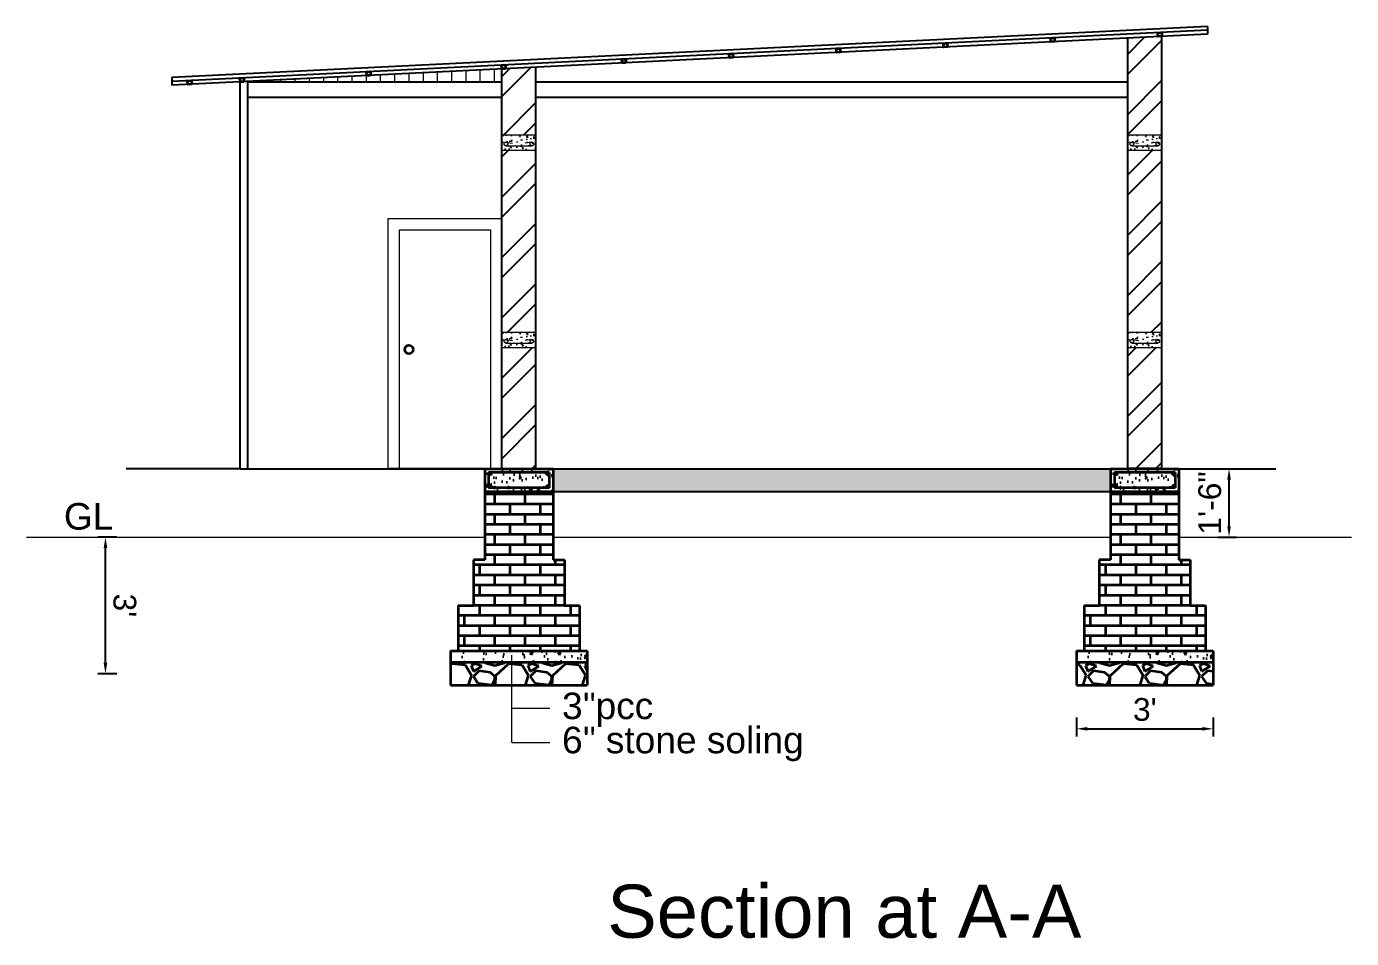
# Model space of a CAD drawing. Header units: inches. Extents: x 376358 to 406049, y -63575 to -53607.
# Drawn here: x 402790.9 to 403140.2, y -60861.9 to -60621.5 of the extents above; entities that cross this region are included whole.
import ezdxf

# ---------------------------------------------------------------- set-up
doc = ezdxf.new("R2010")
doc.units = ezdxf.units.IN
doc.header["$LTSCALE"] = 2
doc.header["$MEASUREMENT"] = 0
doc.header["$PDMODE"] = 34
doc.layers.get('0').update_dxf_attribs({"linetype": 'CONTINUOUS'})
doc.layers.get('DEFPOINTS').update_dxf_attribs({"color": 141, "linetype": 'CONTINUOUS'})
for name, color, linetype, lineweight in [('door', 20, 'CONTINUOUS', 35), ('steps', 253, 'CONTINUOUS', 20), ('WALL - A', 1, 'CONTINUOUS', 40)]:
    doc.layers.add(name, color=color, linetype=linetype, lineweight=lineweight)
doc.styles.add('Lettring Text', font='arial.ttf')
doc.styles.get("Standard").update_dxf_attribs({"font": 'ARIALN.TTF'})
doc.dimstyles.new('Copy of Standard', dxfattribs={"dimtxt": 6, "dimasz": 2.875, "dimexe": 2, "dimexo": 4, "dimgap": 2, "dimtad": 1, "dimdec": 0, "dimrnd": 1, "dimzin": 0, "dimdsep": 46, "dimlunit": 4, "dimtxsty": 'Lettring Text', "dimcen": 0.1, "dimclrd": 7, "dimclre": 7, "dimclrt": 7, "dimazin": 0, "dimtfac": 0.645, "dimtdec": 0, "dimtmove": 1, "dimatfit": 0, "dimfxl": 3, "dimfxlon": 1, "dimtfillclr": 256, "dimtolj": 1, "dimtzin": 0, "dimlwd": -1, "dimlwe": -1, "dimarcsym": 2})
pattern_1 = [(228.0127875, (41875.1368, -30007.2372), (-120, -135), [2.01804, -199.7863207]), (184.96974073, (41873.78685, -30008.7372), (180, 15), [3.46302, -342.8388714]), (132.51044708, (41870.3368, -30009.0372), (150, -165), [2.44182, -241.74048894]), (267.273689, (41864.48685, -30012.7872), (15, 300), [3.15357, -312.2033706]), (292.83365418, (41864.33685, -30015.9372), (-75, 180), [3.092325, -306.1405969]), (357.273689, (41865.53685, -30018.7872), (-300, 15), [3.15357, -312.2033706]), (37.69424047, (41868.68685, -30018.93717), (-195, -150), [4.170435, -412.87272823]), (72.25532837, (41871.98685, -30016.38717), (105, 330), [3.93732, -389.79482245]), (121.42956562, (41873.18685, -30012.6372), (-120, 195), [3.16425, -313.26109665]), (175.2363583, (41871.5368, -30009.9372), (165, -15), [3.61248, -177.0114387]), (222.3974378, (41867.93685, -30009.63717), (-180, -165), [4.67172, -462.5006251]), (138.81407483, (41879.3368, -30012.9372), (-105, 90), [1.594515, -157.8576722]), (171.4692344, (41878.13685, -30011.8872), (195, -30), [3.033555, -300.32267124]), (225, (41875.137, -30011.437), (-2e-15, -15), [2.121315, -19.09188844]), (203.1985905, (41874.0868, -30009.6372), (75, 30), [1.14237, -113.0942266]), (291.8014095, (41873.0368, -30010.0872), (-15, 45), [1.615545, -79.1619271]), (30.9637565, (41873.6368, -30011.5872), (45, 30), [2.623935, -84.8403434]), (161.5650512, (41875.887, -30010.237), (30, -15), [1.897365, -45.5367999]), (16.38954033, (41864.33685, -30010.0872), (150, 45), [2.658, -263.1426772]), (70.34617594, (41866.8868, -30009.3372), (-60, -165), [2.229915, -220.7611162]), (293.1985905, (41875.8868, -30007.2372), (-30, 75), [2.284725, -111.9518716]), (343.61045967, (41876.78685, -30009.3372), (-150, 45), [2.658, -263.1426772]), (339.4439548, (41864.3368, -30019.3872), (-75, 30), [2.5632, -125.5968562]), (294.77514057, (41866.7368, -30020.2872), (-75, 165), [2.14767, -212.61964595]), (66.8014095, (41876.0368, -30022.2372), (30, 75), [2.284725, -111.9518716]), (17.35402464, (41876.93685, -30020.1372), (-195, -60), [2.514465, -248.9313542]), (69.4439548, (41868.6868, -30022.2372), (-30, -75), [1.2816, -126.8784562]), (101.3099325, (41875.1368, -30022.2372), (-15, 60), [0.76485, -75.7204427]), (165.9637565, (41874.987, -30021.487), (45, -15), [3.092325, -58.7542594]), (186.00900596, (41871.98685, -30020.7372), (150, 15), [2.86575, -283.7088476]), (303.6900675, (41873.637, -30012.937), (-15, 30), [2.16333, -51.91993913]), (353.15722659, (41874.83685, -30014.73717), (255, -30), [3.77691, -373.91343936]), (60.9453959, (41878.5868, -30015.1872), (-60, -105), [1.54434, -152.8901121]), (90, (41879.337, -30013.837), (-15, 15), [0.9, -14.1]), (120.25643716, (41871.6868, -30020.2872), (60, -105), [2.08386, -206.30279984]), (48.0127875, (41870.6368, -30018.4872), (120, 135), [4.03608, -197.7682807]), (0, (41873.337, -30015.487), (15, 15), [3.9, -11.1]), (325.30484647, (41877.2368, -30015.4872), (150, -105), [2.37171, -234.7991145]), (254.0546041, (41879.1868, -30016.8372), (-15, -60), [2.18403, -107.01761834]), (207.64597536, (41878.58685, -30018.9372), (-285, -150), [3.555975, -352.04211273]), (175.42607874, (41875.43685, -30020.58717), (-195, 15), [3.761985, -372.4361011])]
pattern_2 = [(50, (338592.504, 55774.1176), (5.73808146, -0.50201708), [0.6, -6.6]), (355, (338592.504, 55774.1176), (-1.11001067, 6.01753707), [0.48, -5.28]), (100.4514, (338592.982, 55774.076), (4.62807505, 5.51551634), [0.50992152, -5.6091369]), (46.1842, (338592.504, 55775.7176), (8.5379284, -1.3241521), [0.9, -9.9]), (96.6356, (338593.2155, 55775.607), (7.47730164, 7.79294297), [0.7648823, -8.413704]), (351.1842, (338592.504, 55775.718), (7.47729556, 7.7929488), [0.72, -7.92]), (21, (338593.304, 55775.3176), (4.77525642, -3.22095113), [0.6, -6.6]), (326, (338593.304, 55775.3176), (1.94652266, 5.80120036), [0.48, -5.28]), (71.4514, (338593.702, 55775.049), (6.72178103, 2.58024397), [0.50992152, -5.6091369]), (37.5, (338592.504, 55774.1176), (0.097278843, 2.66315083), [0, -5.216, 0, -5.36, 0, -5.3]), (7.5, (338592.504, 55774.1176), (2.1045563, 3.155293695), [0, -3.056, 0, -5.096, 0, -2.02]), (327.5, (338590.72, 55774.1176), (4.27057949, -0.180438974), [0, -2, 0, -6.24, 0, -8.28]), (317.5, (338589.92, 55774.1176), (4.66548935, 0.80083986), [0, -2.6, 0, -4.144, 0, -5.88])]
pattern_3 = [(50, (338757.504, 55774.1176), (5.73808146, -0.50201708), [0.6, -6.6]), (355, (338757.504, 55774.1176), (-1.11001067, 6.01753707), [0.48, -5.28]), (100.4514, (338757.982, 55774.076), (4.62807505, 5.51551634), [0.50992152, -5.6091369]), (46.1842, (338757.504, 55775.7176), (8.5379284, -1.3241521), [0.9, -9.9]), (96.6356, (338758.2155, 55775.607), (7.47730164, 7.79294297), [0.7648823, -8.413704]), (351.1842, (338757.504, 55775.718), (7.47729556, 7.7929488), [0.72, -7.92]), (21, (338758.304, 55775.3176), (4.77525642, -3.22095113), [0.6, -6.6]), (326, (338758.304, 55775.3176), (1.94652266, 5.80120036), [0.48, -5.28]), (71.4514, (338758.702, 55775.049), (6.72178103, 2.58024397), [0.50992152, -5.6091369]), (37.5, (338757.504, 55774.1176), (0.097278843, 2.66315083), [0, -5.216, 0, -5.36, 0, -5.3]), (7.5, (338757.504, 55774.1176), (2.1045563, 3.155293695), [0, -3.056, 0, -5.096, 0, -2.02]), (327.5, (338755.72, 55774.1176), (4.27057949, -0.180438974), [0, -2, 0, -6.24, 0, -8.28]), (317.5, (338754.92, 55774.1176), (4.66548935, 0.80083986), [0, -2.6, 0, -4.144, 0, -5.88])]

# ---------------------------------------------------------------- blocks, each defined once
blk = doc.blocks.new('*D1362')
at = {"color": 7, "transparency": 16777216}
for p, q in [((402814.75, -60756.11), (402809.75, -60756.11)), ((402811.75, -60789.23), (402811.75, -60758.99)), ((402814.75, -60792.11), (402809.75, -60792.11))]:
    blk.add_line(p, q, dxfattribs=at)
at = {"color": 7, "linetype": 'ByBlock', "transparency": 16777216}
for points in [[(402812.23, -60758.99), (402811.27, -60758.99), (402811.75, -60756.11)], [(402812.23, -60789.23), (402811.27, -60789.23), (402811.75, -60792.11)]]:
    blk.add_solid(points, dxfattribs=at)
at = {"layer": 'DEFPOINTS', "color": 0, "linetype": 'ByBlock', "transparency": 16777216}
for p in [(402811.75, -60756.11), (402902.75, -60756.11), (402902.75, -60792.1)]:
    blk.add_point(p, dxfattribs=at)
at = {"color": 7, "linetype": 'ByBlock', "lineweight": 5, "transparency": 16777216, "insert": (402816.82, -60774.11), "char_height": 6, "attachment_point": 5, "rotation": 270.0012, "style": 'Lettring Text'}
blk.add_mtext("\\A1;3'", dxfattribs=at)
blk = doc.blocks.new('*D1364')
at = {"color": 7, "transparency": 16777216}
for p, q in [((403104.96, -60738.1), (403109.96, -60738.1)), ((403107.96, -60753.24), (403107.96, -60740.98)), ((403104.96, -60756.11), (403109.96, -60756.11))]:
    blk.add_line(p, q, dxfattribs=at)
at = {"color": 7, "linetype": 'ByBlock', "transparency": 16777216}
for points in [[(403107.48, -60740.98), (403108.44, -60740.98), (403107.96, -60738.1)], [(403107.48, -60753.24), (403108.44, -60753.24), (403107.96, -60756.11)]]:
    blk.add_solid(points, dxfattribs=at)
at = {"layer": 'DEFPOINTS', "color": 0, "linetype": 'ByBlock', "transparency": 16777216}
for p in [(403094.75, -60738.1), (403107.96, -60738.1), (403094.75, -60756.11)]:
    blk.add_point(p, dxfattribs=at)
at = {"color": 7, "linetype": 'ByBlock', "lineweight": 5, "transparency": 16777216, "insert": (403102.9, -60747.11), "char_height": 6, "attachment_point": 5, "rotation": 90, "style": 'Lettring Text'}
blk.add_mtext('\\A1;1\'-6"', dxfattribs=at)
blk = doc.blocks.new('*D1363')
at = {"color": 7, "transparency": 16777216}
for p, q in [((403067.75, -60803.64), (403067.75, -60808.64)), ((403070.63, -60806.64), (403100.88, -60806.64)), ((403103.75, -60803.64), (403103.75, -60808.64))]:
    blk.add_line(p, q, dxfattribs=at)
at = {"color": 7, "linetype": 'ByBlock', "transparency": 16777216}
for points in [[(403070.63, -60806.16), (403070.63, -60807.12), (403067.75, -60806.64)], [(403100.88, -60806.16), (403100.88, -60807.12), (403103.75, -60806.64)]]:
    blk.add_solid(points, dxfattribs=at)
at = {"layer": 'DEFPOINTS', "color": 0, "linetype": 'ByBlock', "transparency": 16777216}
for p in [(403067.75, -60792.1), (403103.75, -60792.1), (403103.75, -60806.64)]:
    blk.add_point(p, dxfattribs=at)
at = {"color": 7, "linetype": 'ByBlock', "lineweight": 5, "transparency": 16777216, "insert": (403085.75, -60801.57), "char_height": 6, "attachment_point": 5, "style": 'Lettring Text'}
blk.add_mtext("\\A1;3'", dxfattribs=at)

msp = doc.modelspace()

# ---------------------------------------------------------------- hatches: boundary and pattern name
at = {"linetype": 'ByBlock', "lineweight": 5}
h = msp.add_hatch(dxfattribs=at)
h.set_pattern_fill('AR-CONC', scale=0.5, style=0)
h.set_pattern_definition([(50, (356677.3257, 8153.6466), (3.58630091, -0.31376067), [0.375, -4.125]), (355, (356677.3257, 8153.6466), (-0.69375667, 3.76096067), [0.3, -3.3]), (100.4514, (356677.6245, 8153.6204), (2.89254691, 3.44719771), [0.31870095, -3.50571056]), (46.1842, (356677.3257, 8154.6466), (5.33620524, -0.82759507), [0.5625, -6.1875]), (96.6356, (356677.7703, 8154.5776), (4.67331353, 4.87058935), [0.47805144, -5.258565]), (351.1842, (356677.3257, 8154.6466), (4.67330973, 4.870593), [0.45, -4.95]), (21, (356677.8257, 8154.3966), (2.98453526, -2.01309445), [0.375, -4.125]), (326, (356677.8257, 8154.3966), (1.21657666, 3.62575023), [0.3, -3.3]), (71.4514, (356678.0744, 8154.2288), (4.20111314, 1.61265248), [0.31870095, -3.50571056]), (37.5, (356677.3257, 8153.6466), (0.060799277, 1.66446927), [0, -3.26, 0, -3.35, 0, -3.3125]), (7.5, (356677.3257, 8153.6466), (1.315347687, 1.97205856), [0, -1.91, 0, -3.185, 0, -1.2625]), (327.5, (356676.2107, 8153.6466), (2.66911218, -0.112774359), [0, -1.25, 0, -3.9, 0, -5.175]), (317.5, (356675.7107, 8153.6466), (2.91593085, 0.50052491), [0, -1.625, 0, -2.59, 0, -3.675])])
h.paths.add_polyline_path([(402925.25, -60650.1), (402916.25, -60650.1), (402916.25, -60654.1), (402925.25, -60654.1)])
edge = h.paths.add_edge_path(flags=16)
edge.add_arc((402924.17, -60652.75), 0.496, 180, 268.058, ccw=False)
edge.add_arc((402924.17, -60652.75), 0.496, 0, 180, ccw=False)
edge.add_arc((402924.17, -60652.75), 0.496, -91.942, 0, ccw=False)
edge.add_line((402924.15, -60653.24), (402917.35, -60653.24))
edge.add_arc((402917.33, -60652.75), 0.496, 180, 271.942, ccw=False)
edge.add_arc((402917.33, -60652.75), 0.496, 0, 180, ccw=False)
edge.add_arc((402917.33, -60652.75), 0.496, -88.058, 0, ccw=False)
edge.add_line((402917.35, -60653.24), (402924.15, -60653.24))
h = msp.add_hatch(color=7, dxfattribs=at)
h.paths.add_polyline_path([(402924.66, -60652.47, 0.414214), (402924.17, -60651.98), (402924, -60652.01, 0.315664), (402923.67, -60652.47, 1)])
h.paths.add_polyline_path([(402917.5, -60652.01), (402917.33, -60651.98, 0.414214), (402916.84, -60652.47, 0.404321), (402917.32, -60652.97), (402917.35, -60652.97, 0.404321), (402917.83, -60652.47, 0.315664)])
h = msp.add_hatch(dxfattribs=at)
h.set_pattern_fill('AR-CONC', scale=0.5, style=0)
h.set_pattern_definition([(50, (356842.3257, 8153.6466), (3.58630091, -0.31376067), [0.375, -4.125]), (355, (356842.3257, 8153.6466), (-0.69375667, 3.76096067), [0.3, -3.3]), (100.4514, (356842.6245, 8153.6204), (2.89254691, 3.44719771), [0.31870095, -3.50571056]), (46.1842, (356842.3257, 8154.6466), (5.33620524, -0.82759507), [0.5625, -6.1875]), (96.6356, (356842.7703, 8154.5776), (4.67331353, 4.87058935), [0.47805144, -5.258565]), (351.1842, (356842.3257, 8154.6466), (4.67330973, 4.870593), [0.45, -4.95]), (21, (356842.8257, 8154.3966), (2.98453526, -2.01309445), [0.375, -4.125]), (326, (356842.8257, 8154.3966), (1.21657666, 3.62575023), [0.3, -3.3]), (71.4514, (356843.0744, 8154.2288), (4.20111314, 1.61265248), [0.31870095, -3.50571056]), (37.5, (356842.3257, 8153.6466), (0.060799277, 1.66446927), [0, -3.26, 0, -3.35, 0, -3.3125]), (7.5, (356842.3257, 8153.6466), (1.315347687, 1.97205856), [0, -1.91, 0, -3.185, 0, -1.2625]), (327.5, (356841.2107, 8153.6466), (2.66911218, -0.112774359), [0, -1.25, 0, -3.9, 0, -5.175]), (317.5, (356840.7107, 8153.6466), (2.91593085, 0.50052491), [0, -1.625, 0, -2.59, 0, -3.675])])
h.paths.add_polyline_path([(403090.25, -60650.1), (403081.25, -60650.1), (403081.25, -60654.1), (403090.25, -60654.1)])
edge = h.paths.add_edge_path(flags=16)
edge.add_arc((403089.17, -60652.75), 0.496, 180, 268.058, ccw=False)
edge.add_arc((403089.17, -60652.75), 0.496, 0, 180, ccw=False)
edge.add_arc((403089.17, -60652.75), 0.496, -91.942, 0, ccw=False)
edge.add_line((403089.15, -60653.24), (403082.35, -60653.24))
edge.add_arc((403082.33, -60652.75), 0.496, 180, 271.942, ccw=False)
edge.add_arc((403082.33, -60652.75), 0.496, 0, 180, ccw=False)
edge.add_arc((403082.33, -60652.75), 0.496, -88.058, 0, ccw=False)
edge.add_line((403082.35, -60653.24), (403089.15, -60653.24))
h = msp.add_hatch(color=7, dxfattribs=at)
h.paths.add_polyline_path([(403089.66, -60652.47, 0.414214), (403089.17, -60651.98), (403089, -60652.01, 0.315664), (403088.67, -60652.47, 1)])
h.paths.add_polyline_path([(403082.5, -60652.01), (403082.33, -60651.98, 0.414214), (403081.84, -60652.47, 0.404321), (403082.32, -60652.97), (403082.35, -60652.97, 0.404321), (403082.83, -60652.47, 0.315664)])
h = msp.add_hatch(dxfattribs=at)
h.set_pattern_fill('AR-CONC', scale=0.5, style=0)
h.set_pattern_definition([(50, (356677.3257, 8101.6466), (3.58630091, -0.31376067), [0.375, -4.125]), (355, (356677.3257, 8101.6466), (-0.69375667, 3.76096067), [0.3, -3.3]), (100.4514, (356677.6245, 8101.6204), (2.89254691, 3.44719771), [0.31870095, -3.50571056]), (46.1842, (356677.3257, 8102.6466), (5.33620524, -0.82759507), [0.5625, -6.1875]), (96.6356, (356677.7703, 8102.5776), (4.67331353, 4.87058935), [0.47805144, -5.258565]), (351.1842, (356677.3257, 8102.6466), (4.67330973, 4.870593), [0.45, -4.95]), (21, (356677.8257, 8102.3966), (2.98453526, -2.01309445), [0.375, -4.125]), (326, (356677.8257, 8102.3966), (1.21657666, 3.62575023), [0.3, -3.3]), (71.4514, (356678.0744, 8102.2288), (4.20111314, 1.61265248), [0.31870095, -3.50571056]), (37.5, (356677.3257, 8101.6466), (0.060799277, 1.66446927), [0, -3.26, 0, -3.35, 0, -3.3125]), (7.5, (356677.3257, 8101.6466), (1.315347687, 1.97205856), [0, -1.91, 0, -3.185, 0, -1.2625]), (327.5, (356676.2107, 8101.6466), (2.66911218, -0.112774359), [0, -1.25, 0, -3.9, 0, -5.175]), (317.5, (356675.7107, 8101.6466), (2.91593085, 0.50052491), [0, -1.625, 0, -2.59, 0, -3.675])])
h.paths.add_polyline_path([(402925.25, -60702.1), (402916.25, -60702.1), (402916.25, -60706.1), (402925.25, -60706.1)])
edge = h.paths.add_edge_path(flags=16)
edge.add_arc((402924.17, -60704.75), 0.496, 180, 268.058, ccw=False)
edge.add_arc((402924.17, -60704.75), 0.496, 0, 180, ccw=False)
edge.add_arc((402924.17, -60704.75), 0.496, -91.942, 0, ccw=False)
edge.add_line((402924.15, -60705.24), (402917.35, -60705.24))
edge.add_arc((402917.33, -60704.75), 0.496, 180, 271.942, ccw=False)
edge.add_arc((402917.33, -60704.75), 0.496, 0, 180, ccw=False)
edge.add_arc((402917.33, -60704.75), 0.496, -88.058, 0, ccw=False)
edge.add_line((402917.35, -60705.24), (402924.15, -60705.24))
h = msp.add_hatch(color=7, dxfattribs=at)
h.paths.add_polyline_path([(402924.66, -60704.47, 0.414214), (402924.17, -60703.98), (402924, -60704.01, 0.315664), (402923.67, -60704.47, 1)])
h.paths.add_polyline_path([(402917.5, -60704.01), (402917.33, -60703.98, 0.414214), (402916.84, -60704.47, 0.404321), (402917.32, -60704.97), (402917.35, -60704.97, 0.404321), (402917.83, -60704.47, 0.315664)])
h = msp.add_hatch(dxfattribs=at)
h.set_pattern_fill('AR-CONC', scale=0.5, style=0)
h.set_pattern_definition([(50, (356842.3257, 8101.6466), (3.58630091, -0.31376067), [0.375, -4.125]), (355, (356842.3257, 8101.6466), (-0.69375667, 3.76096067), [0.3, -3.3]), (100.4514, (356842.6245, 8101.6204), (2.89254691, 3.44719771), [0.31870095, -3.50571056]), (46.1842, (356842.3257, 8102.6466), (5.33620524, -0.82759507), [0.5625, -6.1875]), (96.6356, (356842.7703, 8102.5776), (4.67331353, 4.87058935), [0.47805144, -5.258565]), (351.1842, (356842.3257, 8102.6466), (4.67330973, 4.870593), [0.45, -4.95]), (21, (356842.8257, 8102.3966), (2.98453526, -2.01309445), [0.375, -4.125]), (326, (356842.8257, 8102.3966), (1.21657666, 3.62575023), [0.3, -3.3]), (71.4514, (356843.0744, 8102.2288), (4.20111314, 1.61265248), [0.31870095, -3.50571056]), (37.5, (356842.3257, 8101.6466), (0.060799277, 1.66446927), [0, -3.26, 0, -3.35, 0, -3.3125]), (7.5, (356842.3257, 8101.6466), (1.315347687, 1.97205856), [0, -1.91, 0, -3.185, 0, -1.2625]), (327.5, (356841.2107, 8101.6466), (2.66911218, -0.112774359), [0, -1.25, 0, -3.9, 0, -5.175]), (317.5, (356840.7107, 8101.6466), (2.91593085, 0.50052491), [0, -1.625, 0, -2.59, 0, -3.675])])
h.paths.add_polyline_path([(403090.25, -60702.1), (403081.25, -60702.1), (403081.25, -60706.1), (403090.25, -60706.1)])
edge = h.paths.add_edge_path(flags=16)
edge.add_arc((403089.17, -60704.75), 0.496, 180, 268.058, ccw=False)
edge.add_arc((403089.17, -60704.75), 0.496, 0, 180, ccw=False)
edge.add_arc((403089.17, -60704.75), 0.496, -91.942, 0, ccw=False)
edge.add_line((403089.15, -60705.24), (403082.35, -60705.24))
edge.add_arc((403082.33, -60704.75), 0.496, 180, 271.942, ccw=False)
edge.add_arc((403082.33, -60704.75), 0.496, 0, 180, ccw=False)
edge.add_arc((403082.33, -60704.75), 0.496, -88.058, 0, ccw=False)
edge.add_line((403082.35, -60705.24), (403089.15, -60705.24))
h = msp.add_hatch(color=7, dxfattribs=at)
h.paths.add_polyline_path([(403089.66, -60704.47, 0.414214), (403089.17, -60703.98), (403089, -60704.01, 0.315664), (403088.67, -60704.47, 1)])
h.paths.add_polyline_path([(403082.5, -60704.01), (403082.33, -60703.98, 0.414214), (403081.84, -60704.47, 0.404321), (403082.32, -60704.97), (403082.35, -60704.97, 0.404321), (403082.83, -60704.47, 0.315664)])
at = {"layer": 'door', "ltscale": 0.5}
h = msp.add_hatch(dxfattribs=at)
h.set_pattern_fill('AR-CONC', color=256, scale=0.8, style=0)
h.set_pattern_definition(pattern_2)
h.paths.add_polyline_path([(402929.75, -60738.1), (402911.75, -60738.1), (402911.75, -60744.1), (402929.75, -60744.1), (402929.75, -60739.05)])
h.paths.add_polyline_path([(402928.75, -60739.05), (402928.75, -60743.1), (402912.75, -60743.1), (402912.75, -60739.05), (402913.05, -60739.05, -0.049683), (402913.12, -60739.05)], flags=16)
h.paths.add_polyline_path([(402928.74, -60739.39, -1), (402928.08, -60739.39, -1)], flags=0)
h.paths.add_polyline_path([(402928.75, -60742.77, -1), (402928.08, -60742.77, -1)], flags=16)
h.paths.add_polyline_path([(402913.42, -60742.77, -1), (402912.75, -60742.77, -1)], flags=16)
h = msp.add_hatch(dxfattribs=at)
h.set_pattern_fill('AR-CONC', color=256, scale=0.8, style=0)
h.set_pattern_definition(pattern_2)
h.paths.add_polyline_path([(402928.75, -60739.05), (402912.75, -60739.05), (402912.75, -60743.1), (402928.75, -60743.1)])
h = msp.add_hatch(color=256, dxfattribs=at)
h.paths.add_polyline_path([(402913.42, -60739.39, 0.385424), (402913.12, -60739.05), (402913.05, -60739.05, 0.385424), (402912.75, -60739.39, 1)])
h.paths.add_polyline_path([(402912.75, -60742.77, 1), (402913.42, -60742.77, 1)])
h.paths.add_polyline_path([(402928.08, -60739.39, 1), (402928.74, -60739.39, 1)])
h.paths.add_polyline_path([(402928.08, -60742.77, 1), (402928.75, -60742.77, 1)])
h = msp.add_hatch(dxfattribs=at)
h.set_pattern_fill('AR-CONC', color=256, scale=0.8, style=0)
h.set_pattern_definition(pattern_3)
h.paths.add_polyline_path([(403094.75, -60738.1), (403076.75, -60738.1), (403076.75, -60744.1), (403094.75, -60744.1), (403094.75, -60739.05)])
h.paths.add_polyline_path([(403093.75, -60739.05), (403093.75, -60743.1), (403077.75, -60743.1), (403077.75, -60739.05), (403078.05, -60739.05, -0.049683), (403078.12, -60739.05)], flags=16)
h.paths.add_polyline_path([(403093.74, -60739.39, -1), (403093.08, -60739.39, -1)], flags=0)
h.paths.add_polyline_path([(403093.75, -60742.77, -1), (403093.08, -60742.77, -1)], flags=16)
h.paths.add_polyline_path([(403078.42, -60742.77, -1), (403077.75, -60742.77, -1)], flags=16)
h = msp.add_hatch(dxfattribs=at)
h.set_pattern_fill('AR-CONC', color=256, scale=0.8, style=0)
h.set_pattern_definition(pattern_3)
h.paths.add_polyline_path([(403093.75, -60739.05), (403077.75, -60739.05), (403077.75, -60743.1), (403093.75, -60743.1)])
h = msp.add_hatch(color=256, dxfattribs=at)
h.paths.add_polyline_path([(403078.42, -60739.39, 0.385424), (403078.12, -60739.05), (403078.05, -60739.05, 0.385424), (403077.75, -60739.39, 1)])
h.paths.add_polyline_path([(403077.75, -60742.77, 1), (403078.42, -60742.77, 1)])
h.paths.add_polyline_path([(403093.08, -60739.39, 1), (403093.74, -60739.39, 1)])
h.paths.add_polyline_path([(403093.08, -60742.77, 1), (403093.75, -60742.77, 1)])
at = {"layer": 'door', "ltscale": 0.5, "transparency": 33554648}
h = msp.add_hatch(dxfattribs=at)
h.set_pattern_fill('AR-BRSTD', color=256)
h.set_pattern_definition([(0, (247518.43, -33850.6768), (0, 2.667), []), (90, (247518.43, -33850.6768), (-4, 2.667), [2.667, -2.667])])
h.paths.add_polyline_path([(402929.75, -60744.1), (402911.75, -60744.1), (402911.75, -60762.1), (402929.75, -60762.1)])
h.paths.add_polyline_path([(402932.75, -60762.1), (402908.75, -60762.1), (402908.75, -60774.1), (402929.75, -60774.1), (402932.75, -60774.1)])
h.paths.add_polyline_path([(402936.75, -60774.1), (402929.75, -60774.1), (402908.75, -60774.1), (402904.75, -60774.1), (402904.75, -60786.1), (402936.75, -60786.1)])
h = msp.add_hatch(dxfattribs=at)
h.set_pattern_fill('AR-BRSTD', color=256)
h.set_pattern_definition([(0, (247683.43, -33850.6768), (0, 2.667), []), (90, (247683.43, -33850.6768), (-4, 2.667), [2.667, -2.667])])
h.paths.add_polyline_path([(403094.75, -60744.1), (403076.75, -60744.1), (403076.75, -60762.1), (403094.75, -60762.1)])
h.paths.add_polyline_path([(403097.75, -60762.1), (403073.75, -60762.1), (403073.75, -60774.1), (403094.75, -60774.1), (403097.75, -60774.1)])
h.paths.add_polyline_path([(403101.75, -60774.1), (403094.75, -60774.1), (403073.75, -60774.1), (403069.75, -60774.1), (403069.75, -60786.1), (403101.75, -60786.1)])
at = {"layer": 'door', "ltscale": 0.5}
h = msp.add_hatch(dxfattribs=at)
h.set_pattern_fill('AR-CONC', color=256, style=0)
h.set_pattern_definition([(50, (398153.0114, 7656.776), (7.17260183, -0.62752135), [0.75, -8.25]), (355, (398153.0114, 7656.776), (-1.3875133, 7.5219213), [0.6, -6.6]), (100.4514, (398153.609, 7656.724), (5.7850938, 6.8943954), [0.6374019, -7.0114211]), (46.1842, (398153.011, 7658.776), (10.6724105, -1.6551901), [1.125, -12.375]), (96.6356, (398153.901, 7658.638), (9.346627, 9.7411787), [0.9561029, -10.51713]), (351.1842, (398153.011, 7658.776), (9.3466195, 9.741186), [0.9, -9.9]), (21, (398154.0114, 7658.276), (5.9690705, -4.0261889), [0.75, -8.25]), (326, (398154.0114, 7658.276), (2.4331533, 7.25150045), [0.6, -6.6]), (71.4514, (398154.509, 7657.941), (8.4022263, 3.225305), [0.6374019, -7.0114211]), (37.5, (398153.0114, 7656.7762), (0.12159855, 3.32893854), [0, -6.52, 0, -6.7, 0, -6.625]), (7.5, (398153.0114, 7656.7762), (2.63069537, 3.94411712), [0, -3.82, 0, -6.37, 0, -2.525]), (327.5, (398150.7814, 7656.7762), (5.33822436, -0.22554872), [0, -2.5, 0, -7.8, 0, -10.35]), (317.5, (398149.7814, 7656.7762), (5.8318617, 1.00104982), [0, -3.25, 0, -5.18, 0, -7.35])])
h.paths.add_polyline_path([(402938.75, -60786.1), (402902.75, -60786.1), (402902.75, -60789.1), (402938.75, -60789.1)])
at = {"layer": 'door', "ltscale": 0.5, "transparency": 33554648}
h = msp.add_hatch(dxfattribs=at)
h.set_pattern_fill('GRAVEL', color=256, scale=15)
h.set_pattern_definition(pattern_1)
h.paths.add_polyline_path([(402918.9, -60789.1), (402902.75, -60789.1), (402902.75, -60795.1), (402918.9, -60795.1)])
h = msp.add_hatch(dxfattribs=at)
h.set_pattern_fill('GRAVEL', color=256, scale=15)
h.set_pattern_definition(pattern_1)
h.paths.add_polyline_path([(402938.75, -60795.1), (402938.75, -60789.1), (402918.9, -60789.1), (402918.9, -60795.1)])
at = {"layer": 'door', "ltscale": 0.5}
h = msp.add_hatch(dxfattribs=at)
h.set_pattern_fill('AR-CONC', color=256, style=0)
h.set_pattern_definition([(50, (398318.0114, 7656.776), (7.17260183, -0.62752135), [0.75, -8.25]), (355, (398318.0114, 7656.776), (-1.3875133, 7.5219213), [0.6, -6.6]), (100.4514, (398318.609, 7656.724), (5.7850938, 6.8943954), [0.6374019, -7.0114211]), (46.1842, (398318.011, 7658.776), (10.6724105, -1.6551901), [1.125, -12.375]), (96.6356, (398318.901, 7658.638), (9.346627, 9.7411787), [0.9561029, -10.51713]), (351.1842, (398318.011, 7658.776), (9.3466195, 9.741186), [0.9, -9.9]), (21, (398319.0114, 7658.276), (5.9690705, -4.0261889), [0.75, -8.25]), (326, (398319.0114, 7658.276), (2.4331533, 7.25150045), [0.6, -6.6]), (71.4514, (398319.509, 7657.941), (8.4022263, 3.225305), [0.6374019, -7.0114211]), (37.5, (398318.0114, 7656.7762), (0.12159855, 3.32893854), [0, -6.52, 0, -6.7, 0, -6.625]), (7.5, (398318.0114, 7656.7762), (2.63069537, 3.94411712), [0, -3.82, 0, -6.37, 0, -2.525]), (327.5, (398315.7814, 7656.7762), (5.33822436, -0.22554872), [0, -2.5, 0, -7.8, 0, -10.35]), (317.5, (398314.7814, 7656.7762), (5.8318617, 1.00104982), [0, -3.25, 0, -5.18, 0, -7.35])])
h.paths.add_polyline_path([(403103.75, -60786.1), (403067.75, -60786.1), (403067.75, -60789.1), (403103.75, -60789.1)])
at = {"layer": 'door', "ltscale": 0.5, "transparency": 33554648}
h = msp.add_hatch(dxfattribs=at)
h.set_pattern_fill('GRAVEL', color=256, scale=15)
h.set_pattern_definition([(228.0127875, (41887.1368, -30007.2372), (-120, -135), [2.01804, -199.7863207]), (184.96974073, (41885.78685, -30008.7372), (180, 15), [3.46302, -342.8388714]), (132.51044708, (41882.3368, -30009.0372), (150, -165), [2.44182, -241.74048894]), (267.273689, (41876.48685, -30012.7872), (15, 300), [3.15357, -312.2033706]), (292.83365418, (41876.33685, -30015.9372), (-75, 180), [3.092325, -306.1405969]), (357.273689, (41877.53685, -30018.7872), (-300, 15), [3.15357, -312.2033706]), (37.69424047, (41880.68685, -30018.93717), (-195, -150), [4.170435, -412.87272823]), (72.25532837, (41883.98685, -30016.38717), (105, 330), [3.93732, -389.79482245]), (121.42956562, (41885.18685, -30012.6372), (-120, 195), [3.16425, -313.26109665]), (175.2363583, (41883.5368, -30009.9372), (165, -15), [3.61248, -177.0114387]), (222.3974378, (41879.93685, -30009.63717), (-180, -165), [4.67172, -462.5006251]), (138.81407483, (41891.3368, -30012.9372), (-105, 90), [1.594515, -157.8576722]), (171.4692344, (41890.13685, -30011.8872), (195, -30), [3.033555, -300.32267124]), (225, (41887.137, -30011.437), (-2e-15, -15), [2.121315, -19.09188844]), (203.1985905, (41886.0868, -30009.6372), (75, 30), [1.14237, -113.0942266]), (291.8014095, (41885.0368, -30010.0872), (-15, 45), [1.615545, -79.1619271]), (30.9637565, (41885.6368, -30011.5872), (45, 30), [2.623935, -84.8403434]), (161.5650512, (41887.887, -30010.237), (30, -15), [1.897365, -45.5367999]), (16.38954033, (41876.33685, -30010.0872), (150, 45), [2.658, -263.1426772]), (70.34617594, (41878.8868, -30009.3372), (-60, -165), [2.229915, -220.7611162]), (293.1985905, (41887.8868, -30007.2372), (-30, 75), [2.284725, -111.9518716]), (343.61045967, (41888.78685, -30009.3372), (-150, 45), [2.658, -263.1426772]), (339.4439548, (41876.3368, -30019.3872), (-75, 30), [2.5632, -125.5968562]), (294.77514057, (41878.7368, -30020.2872), (-75, 165), [2.14767, -212.61964595]), (66.8014095, (41888.0368, -30022.2372), (30, 75), [2.284725, -111.9518716]), (17.35402464, (41888.93685, -30020.1372), (-195, -60), [2.514465, -248.9313542]), (69.4439548, (41880.6868, -30022.2372), (-30, -75), [1.2816, -126.8784562]), (101.3099325, (41887.1368, -30022.2372), (-15, 60), [0.76485, -75.7204427]), (165.9637565, (41886.987, -30021.487), (45, -15), [3.092325, -58.7542594]), (186.00900596, (41883.98685, -30020.7372), (150, 15), [2.86575, -283.7088476]), (303.6900675, (41885.637, -30012.937), (-15, 30), [2.16333, -51.91993913]), (353.15722659, (41886.83685, -30014.73717), (255, -30), [3.77691, -373.91343936]), (60.9453959, (41890.5868, -30015.1872), (-60, -105), [1.54434, -152.8901121]), (90, (41891.337, -30013.837), (-15, 15), [0.9, -14.1]), (120.25643716, (41883.6868, -30020.2872), (60, -105), [2.08386, -206.30279984]), (48.0127875, (41882.6368, -30018.4872), (120, 135), [4.03608, -197.7682807]), (0, (41885.337, -30015.487), (15, 15), [3.9, -11.1]), (325.30484647, (41889.2368, -30015.4872), (150, -105), [2.37171, -234.7991145]), (254.0546041, (41891.1868, -30016.8372), (-15, -60), [2.18403, -107.01761834]), (207.64597536, (41890.58685, -30018.9372), (-285, -150), [3.555975, -352.04211273]), (175.42607874, (41887.43685, -30020.58717), (-195, 15), [3.761985, -372.4361011])])
h.paths.add_polyline_path([(403103.75, -60789.1), (403067.75, -60789.1), (403067.75, -60795.1), (403103.75, -60795.1)])
at = {"layer": 'steps', "ltscale": 0.3}
h = msp.add_hatch(dxfattribs=at)
h.set_pattern_fill('ANSI31', scale=30, angle=45)
h.set_pattern_definition([(90, (2016.7993, 0), (-3.75, 0), [])])
h.paths.add_polyline_path([(402916.25, -60632.7), (402849.25, -60636.01), (402849.25, -60636.1), (402916.25, -60636.1)])
h = msp.add_hatch(dxfattribs=at)
h.set_pattern_fill('AR-CONC', scale=0.8, style=0)
h.set_pattern_definition([(50, (0, 0), (5.73808146, -0.50201708), [0.6, -6.6]), (355, (0, 0), (-1.11001067, 6.01753707), [0.48, -5.28]), (100.4514445, (0.478, -0.042), (4.628070774, 5.51551993), [0.50992154, -5.6091369]), (46.1842, (0, 1.6), (8.53793065, -1.32415425), [0.9, -9.9]), (96.6356355, (0.7115, 1.49), (7.47729557, 7.7929488), [0.76488274, -8.41371008]), (351.184164, (0, 1.6), (7.47729556, 7.7929488), [0.72, -7.92]), (21, (0.8, 1.2), (4.775256417, -3.220951125), [0.6, -6.6]), (326, (0.8, 1.2), (1.946522655, 5.80120036), [0.48, -5.28]), (71.4514447, (1.198, 0.9316), (6.721779014, 2.58024922), [0.50992152, -5.6091369]), (37.5, (0, 0), (0.097278843, 2.663150831), [0, -5.216, 0, -5.36, 0, -5.3]), (7.5, (0, 0), (2.1045563, 3.155293695), [0, -3.056, 0, -5.096, 0, -2.02]), (327.5, (-1.784, 0), (4.270579489, -0.180438974), [0, -2, 0, -6.24, 0, -8.28]), (317.5, (-2.584, 0), (4.665489355, 0.80083986), [0, -2.6, 0, -4.144, 0, -5.88])])
h.paths.add_polyline_path([(403076.75, -60738.1), (402929.75, -60738.1), (402929.75, -60744.1), (403076.75, -60744.1)])
at = {"layer": 'WALL - A', "lineweight": 25}
h = msp.add_hatch(dxfattribs=at)
h.set_pattern_fill('ANSI32', color=256, scale=30, style=0)
h.paths.add_polyline_path([(403090.25, -60624.1), (403081.25, -60624.55), (403081.25, -60650.1), (403090.25, -60650.1)])
h = msp.add_hatch(dxfattribs=at)
h.set_pattern_fill('ANSI32', color=256, scale=30, style=0)
h.paths.add_polyline_path([(402925.25, -60632.25), (402916.25, -60632.7), (402916.25, -60650.1), (402925.25, -60650.1)])
h = msp.add_hatch(dxfattribs=at)
h.set_pattern_fill('ANSI32', color=256, scale=30, style=0)
h.paths.add_polyline_path([(402925.25, -60654.1), (402916.25, -60654.1), (402916.25, -60702.1), (402925.25, -60702.1)])
h = msp.add_hatch(dxfattribs=at)
h.set_pattern_fill('ANSI32', color=256, scale=30, style=0)
h.paths.add_polyline_path([(403090.25, -60654.1), (403081.25, -60654.1), (403081.25, -60702.1), (403090.25, -60702.1)])
h = msp.add_hatch(dxfattribs=at)
h.set_pattern_fill('ANSI32', color=256, scale=30, style=0)
h.paths.add_polyline_path([(402925.25, -60706.1), (402916.25, -60706.1), (402916.25, -60738.1), (402925.25, -60738.1)])
h = msp.add_hatch(dxfattribs=at)
h.set_pattern_fill('ANSI32', color=256, scale=30, style=0)
h.paths.add_polyline_path([(403090.25, -60706.1), (403081.25, -60706.1), (403081.25, -60738.1), (403090.25, -60738.1)])

# ---------------------------------------------------------------- linework, layer by layer
at = {"ltscale": 0.5}
for p, q in [((403102.25, -60621.51), (402829.25, -60634.99)), ((403102.25, -60621.51), (403102.25, -60623.51)), ((403102.25, -60622.51), (402829.25, -60635.99)), ((403102.25, -60623.51), (402829.25, -60636.99)), ((403081.25, -60738.1), (403081.25, -60624.55)), ((403090.25, -60738.1), (403090.25, -60624.1)), ((402829.25, -60634.99), (402829.25, -60636.99)), ((402916.25, -60738.1), (402916.25, -60632.7)), ((402925.25, -60738.1), (402925.25, -60632.25)), ((402847.25, -60738.1), (402847.25, -60636.1)), ((402849.25, -60738.1), (402849.25, -60636.01)), ((402849.25, -60636.1), (402916.25, -60636.1)), ((402925.25, -60636.1), (403081.25, -60636.1)), ((402849.25, -60640.1), (402916.25, -60640.1)), ((402925.25, -60640.1), (403081.25, -60640.1)), ((402847.25, -60738.1), (402817.25, -60738.1)), ((402847.25, -60738.1), (403090.25, -60738.1)), ((402916.25, -60738.1), (402886.25, -60738.1)), ((402916.25, -60738.1), (402925.25, -60738.1)), ((403081.25, -60738.1), (403090.25, -60738.1)), ((403090.25, -60738.1), (403120.25, -60738.1)), ((402929.75, -60744.1), (403076.75, -60744.1))]:
    msp.add_line(p, q, dxfattribs=at)
at = {"color": 7, "linetype": 'ByBlock', "lineweight": 5}
for p, q in [((402916.25, -60650.1), (402925.25, -60650.1)), ((402917.32, -60652.97), (402924.17, -60652.97)), ((402917.33, -60651.98), (402919.08, -60652.29)), ((402924.17, -60651.98), (402922.42, -60652.29)), ((403081.25, -60650.1), (403090.25, -60650.1)), ((403082.32, -60652.97), (403089.17, -60652.97)), ((403082.33, -60651.98), (403084.08, -60652.29)), ((403089.17, -60651.98), (403087.42, -60652.29)), ((402916.25, -60654.1), (402925.25, -60654.1)), ((402916.25, -60654.1), (402925.25, -60654.1)), ((403081.25, -60654.1), (403090.25, -60654.1)), ((403081.25, -60654.1), (403090.25, -60654.1)), ((402916.25, -60702.1), (402925.25, -60702.1)), ((402917.32, -60704.97), (402924.17, -60704.97)), ((402917.33, -60703.98), (402919.08, -60704.29)), ((402924.17, -60703.98), (402922.42, -60704.29)), ((403081.25, -60702.1), (403090.25, -60702.1)), ((403082.32, -60704.97), (403089.17, -60704.97)), ((403082.33, -60703.98), (403084.08, -60704.29)), ((403089.17, -60703.98), (403087.42, -60704.29)), ((402916.25, -60706.1), (402925.25, -60706.1)), ((402916.25, -60706.1), (402925.25, -60706.1)), ((403081.25, -60706.1), (403090.25, -60706.1)), ((403081.25, -60706.1), (403090.25, -60706.1)), ((403094.75, -60756.11), (403113.53, -60756.11)), ((402918.9, -60810.27), (402918.9, -60787.2)), ((402918.9, -60801.17), (402928.9, -60801.17)), ((402918.9, -60810.27), (402928.9, -60810.27))]:
    msp.add_line(p, q, dxfattribs=at)
at = {"color": 7, "linetype": 'ByBlock', "lineweight": 5, "ltscale": 10}
for p, q in [((402790.94, -60756.11), (402911.75, -60756.11)), ((402929.75, -60756.11), (403076.75, -60756.1)), ((403094.75, -60756.1), (403140.24, -60756.09))]:
    msp.add_line(p, q, dxfattribs=at)
at = {"color": 7, "linetype": 'ByBlock', "lineweight": 5}
for centre in [(402917.33, -60652.47), (402924.17, -60652.47), (403082.33, -60652.47), (403089.17, -60652.47), (402917.33, -60704.47), (402924.17, -60704.47), (403082.33, -60704.47), (403089.17, -60704.47)]:
    msp.add_circle(centre, 0.496, dxfattribs=at)
at = {"layer": 'door', "ltscale": 0.5}
for p, q in [((402911.75, -60738.1), (402929.75, -60738.1)), ((402911.75, -60738.1), (402911.75, -60762.1)), ((402928.75, -60739.05), (402912.75, -60739.05)), ((402912.75, -60739.05), (402912.75, -60743.1)), ((402928.24, -60739.05), (402927.75, -60739.7)), ((402928.75, -60739.5), (402928.25, -60740.16)), ((402928.75, -60739.05), (402928.75, -60743.1)), ((402929.75, -60738.1), (402929.75, -60762.1)), ((403076.75, -60738.1), (403094.75, -60738.1)), ((403076.75, -60738.1), (403076.75, -60762.1)), ((403093.75, -60739.05), (403077.75, -60739.05)), ((403077.75, -60739.05), (403077.75, -60743.1)), ((403081.25, -60738.1), (403090.25, -60738.1)), ((403081.25, -60738.1), (403090.25, -60738.1)), ((403090.25, -60738.1), (403081.25, -60738.1)), ((403093.24, -60739.05), (403092.75, -60739.7)), ((403093.75, -60739.5), (403093.25, -60740.16)), ((403093.75, -60739.05), (403093.75, -60743.1)), ((403094.75, -60738.1), (403094.75, -60762.1)), ((402928.75, -60743.1), (402912.75, -60743.1)), ((403093.75, -60743.1), (403077.75, -60743.1)), ((402911.75, -60744.1), (402929.75, -60744.1)), ((403076.75, -60744.1), (403094.75, -60744.1)), ((402908.75, -60762.1), (402908.75, -60774.1)), ((402911.75, -60762.1), (402908.75, -60762.1)), ((402929.75, -60762.1), (402932.75, -60762.1)), ((402932.75, -60762.1), (402932.75, -60774.1)), ((403073.75, -60762.1), (403073.75, -60774.1)), ((403076.75, -60762.1), (403073.75, -60762.1)), ((403094.75, -60762.1), (403097.75, -60762.1)), ((403097.75, -60762.1), (403097.75, -60774.1)), ((402904.75, -60774.1), (402908.75, -60774.1)), ((402904.75, -60774.1), (402904.75, -60786.1)), ((402932.75, -60774.1), (402936.75, -60774.1)), ((402936.75, -60774.1), (402936.75, -60786.1)), ((403069.75, -60774.1), (403073.75, -60774.1)), ((403069.75, -60774.1), (403069.75, -60786.1)), ((403097.75, -60774.1), (403101.75, -60774.1)), ((403101.75, -60774.1), (403101.75, -60786.1)), ((402902.75, -60786.1), (402938.75, -60786.1)), ((402902.75, -60786.1), (402902.75, -60795.1)), ((402902.75, -60789.1), (402938.75, -60789.1)), ((402938.75, -60786.1), (402938.75, -60795.1)), ((403067.75, -60786.1), (403103.75, -60786.1)), ((403067.75, -60786.1), (403067.75, -60795.1)), ((403067.75, -60789.1), (403103.75, -60789.1)), ((403103.75, -60786.1), (403103.75, -60795.1)), ((402902.75, -60795.1), (402938.75, -60795.1)), ((403067.75, -60795.1), (403103.75, -60795.1))]:
    msp.add_line(p, q, dxfattribs=at)
for points in [[(403061.99, -60625.5), (403061, -60625.55), (403060.95, -60624.55), (403061.95, -60624.5)], [(403090.25, -60624.1), (403089.25, -60624.15), (403089.2, -60623.15), (403090.2, -60623.11)], [(402977.23, -60629.69), (402976.23, -60629.74), (402976.18, -60628.74), (402977.18, -60628.69)], [(403005.48, -60628.29), (403004.48, -60628.34), (403004.43, -60627.34), (403005.43, -60627.29)], [(403033.74, -60626.9), (403032.74, -60626.94), (403032.69, -60625.95), (403033.69, -60625.9)], [(402917.25, -60632.65), (402916.25, -60632.7), (402916.2, -60631.7), (402917.2, -60631.65)], [(402948.97, -60631.08), (402947.97, -60631.13), (402947.92, -60630.13), (402948.92, -60630.08)], [(402848.25, -60636.06), (402847.25, -60636.1), (402847.2, -60635.11), (402848.2, -60635.06)], [(402881.63, -60634.41), (402880.63, -60634.46), (402880.58, -60633.46), (402881.58, -60633.41)], [(402834.47, -60636.74), (402833.47, -60636.78), (402833.42, -60635.79), (402834.42, -60635.74)]]:
    msp.add_lwpolyline(points, close=True, dxfattribs=at)
for centre, radius in [((402891.77, -60706.67), 1.12), ((402913.09, -60739.39), 0.335), ((402928.41, -60739.39), 0.335), ((403078.09, -60739.39), 0.335), ((403093.41, -60739.39), 0.335), ((402913.09, -60742.77), 0.335), ((402928.42, -60742.77), 0.335), ((403078.09, -60742.77), 0.335), ((403093.42, -60742.77), 0.335)]:
    msp.add_circle(centre, radius, dxfattribs=at)
at = {"layer": 'steps', "color": 7, "ltscale": 0.3}
for p, q in [((402886.25, -60738.1), (402886.25, -60672.1)), ((402886.25, -60672.1), (402916.25, -60672.1)), ((402916.25, -60672.1), (402916.25, -60738.1)), ((402889.25, -60738.1), (402889.25, -60675.1)), ((402889.25, -60675.1), (402913.25, -60675.1)), ((402913.25, -60675.1), (402913.25, -60738.1))]:
    msp.add_line(p, q, dxfattribs=at)

# ---------------------------------------------------------------- texts
at = {"color": 7, "linetype": 'ByBlock', "lineweight": 5}
for s, insert, char_height, width, attachment_point in [('{\\fArial CE|b0|i0|c0|p34;GL}', (402800.79, -60747.13), 7, 253.2835, 1), ("{\\fArial CE|b0|i0|c238|p34;3'}'{\\fArial CE|b0|i0|c238|p34;pcc}", (402932.11, -60797.09), 7, 174.1012, 1), ("{\\fArial CE|b0|i0|c0|p34;6\\fArial CE|b0|i0|c238|p34;'}'{\\fArial CE|b0|i0|c238|p34; \\fArial CE|b0|i0|c0|p34;stone\\fArial CE|b0|i0|c238|p34; soling}", (402932.11, -60806.09), 7, 174.1012, 1), ('{\\fArial CE|b0|i0|c0|p34;Section at A-A}', (403006.54, -60854.82), 14, 235.547, 5)]:
    msp.add_mtext(s, dxfattribs=dict(at, insert=insert, char_height=char_height, width=width, attachment_point=attachment_point))

# ---------------------------------------------------------------- dimensions: what is measured, and where the dimension line sits
dim = msp.add_linear_dim(base=(403107.96, -60738.1), p1=(403094.75, -60756.11), p2=(403094.75, -60738.1), angle=90, dimstyle='Copy of Standard', dxfattribs=at)
dim.commit()
dim.dimension.update_dxf_attribs({"geometry": '*D1364', "text_midpoint": (403107.96, -60747.11), "dimtype": 160})
dim = msp.add_aligned_dim(p1=(402902.75, -60792.1), p2=(402902.75, -60756.11), distance=91, dimstyle='Copy of Standard', dxfattribs=at)
dim.commit()
dim.dimension.update_dxf_attribs({"geometry": '*D1362', "text_midpoint": (402816.82, -60774.11)})
dim = msp.add_linear_dim(base=(403103.75, -60806.64), p1=(403067.75, -60792.1), p2=(403103.75, -60792.1), dimstyle='Copy of Standard', dxfattribs=at)
dim.commit()
dim.dimension.update_dxf_attribs({"geometry": '*D1363', "text_midpoint": (403085.75, -60801.57)})

doc.saveas('drawing.dxf')
